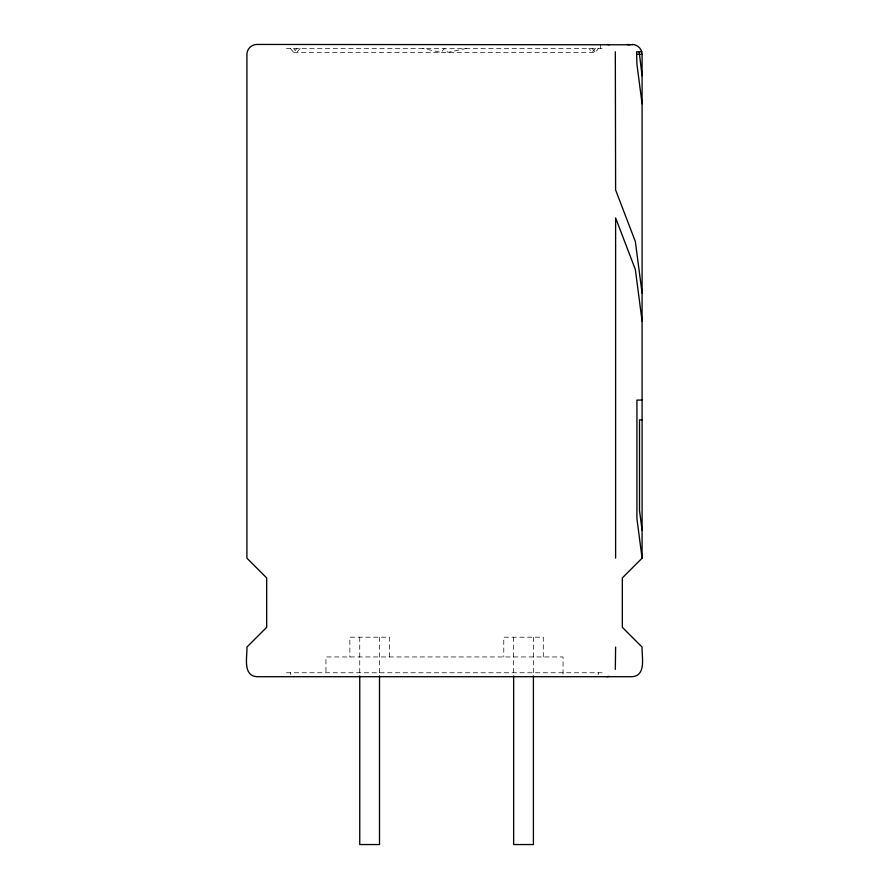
<?xml version="1.0" encoding="UTF-8"?>
<svg xmlns="http://www.w3.org/2000/svg" width="889" height="889" viewBox="0 0 889 889"><rect width="100%" height="100%" fill="white"/><g stroke="black" fill="none" stroke-linecap="round" stroke-linejoin="round"><path stroke-width="0.67" stroke-dasharray="4.45 3.33" d="M598.608 672.762L598.075 674.729M290.37 48.406L293.648 52.351L296.915 48.406M293.648 52.351L595.352 52.351L598.63 48.406M300.138 48.406L296.837 52.351L293.537 48.406M595.463 48.406L592.163 52.351L588.862 48.406M466.436 48.406L447.867 52.351L444.5 48.406L441.133 52.351L422.564 48.406M286.436 48.406L602.564 48.406M286.436 672.762L602.564 672.762M592.085 48.406L595.352 52.351M290.925 674.729L290.392 672.762M600.497 44.45L600.497 48.406M563.048 674.073L563.048 656.949L325.952 656.949L325.952 674.073M543.29 656.949L543.29 637.191L503.774 637.191L503.774 656.949M533.411 637.191L533.411 674.518M513.653 637.191L513.653 674.518M389.382 656.949L389.382 637.191L349.866 637.191L349.866 656.949M379.503 637.191L379.503 674.518M359.745 637.191L359.745 674.518"/><path stroke-width="1.33" d="M615.321 669.384L615.61 647.07M632.112 44.45C637.413 44.417 642.114 49.006 642.08 54.329L642.08 558.159L622.322 577.917L622.322 627.312L642.08 647.07C641.602 656.226 646.681 675.707 632.112 676.707L256.888 676.707C242.319 675.707 247.398 656.226 246.92 647.07L266.678 627.312L266.678 577.917L246.92 558.159L246.92 54.329C246.886 49.006 251.587 44.417 256.888 44.45L632.246 44.783M606.976 676.707L609.209 676.373M641.747 51.773L636.591 51.773L636.924 64.208L642.08 103.724M636.924 54.329L642.08 54.329M642.08 400.094L636.924 400.094L636.924 518.643L642.08 558.159M642.08 419.852L639.502 419.852L639.502 510.464L642.08 530.222M627.134 44.45L629.668 44.783M606.976 44.45L609.209 44.783M639.169 51.773L642.08 75.787M642.08 293.126L635.346 241.541L615.61 189.968L615.321 51.773M642.08 321.062L635.346 269.489L615.61 217.905L615.61 558.159M533.411 675.896L533.411 844.55L513.653 844.55L513.653 675.896M379.503 675.896L379.503 844.55L359.745 844.55L359.745 675.896"/></g></svg>
